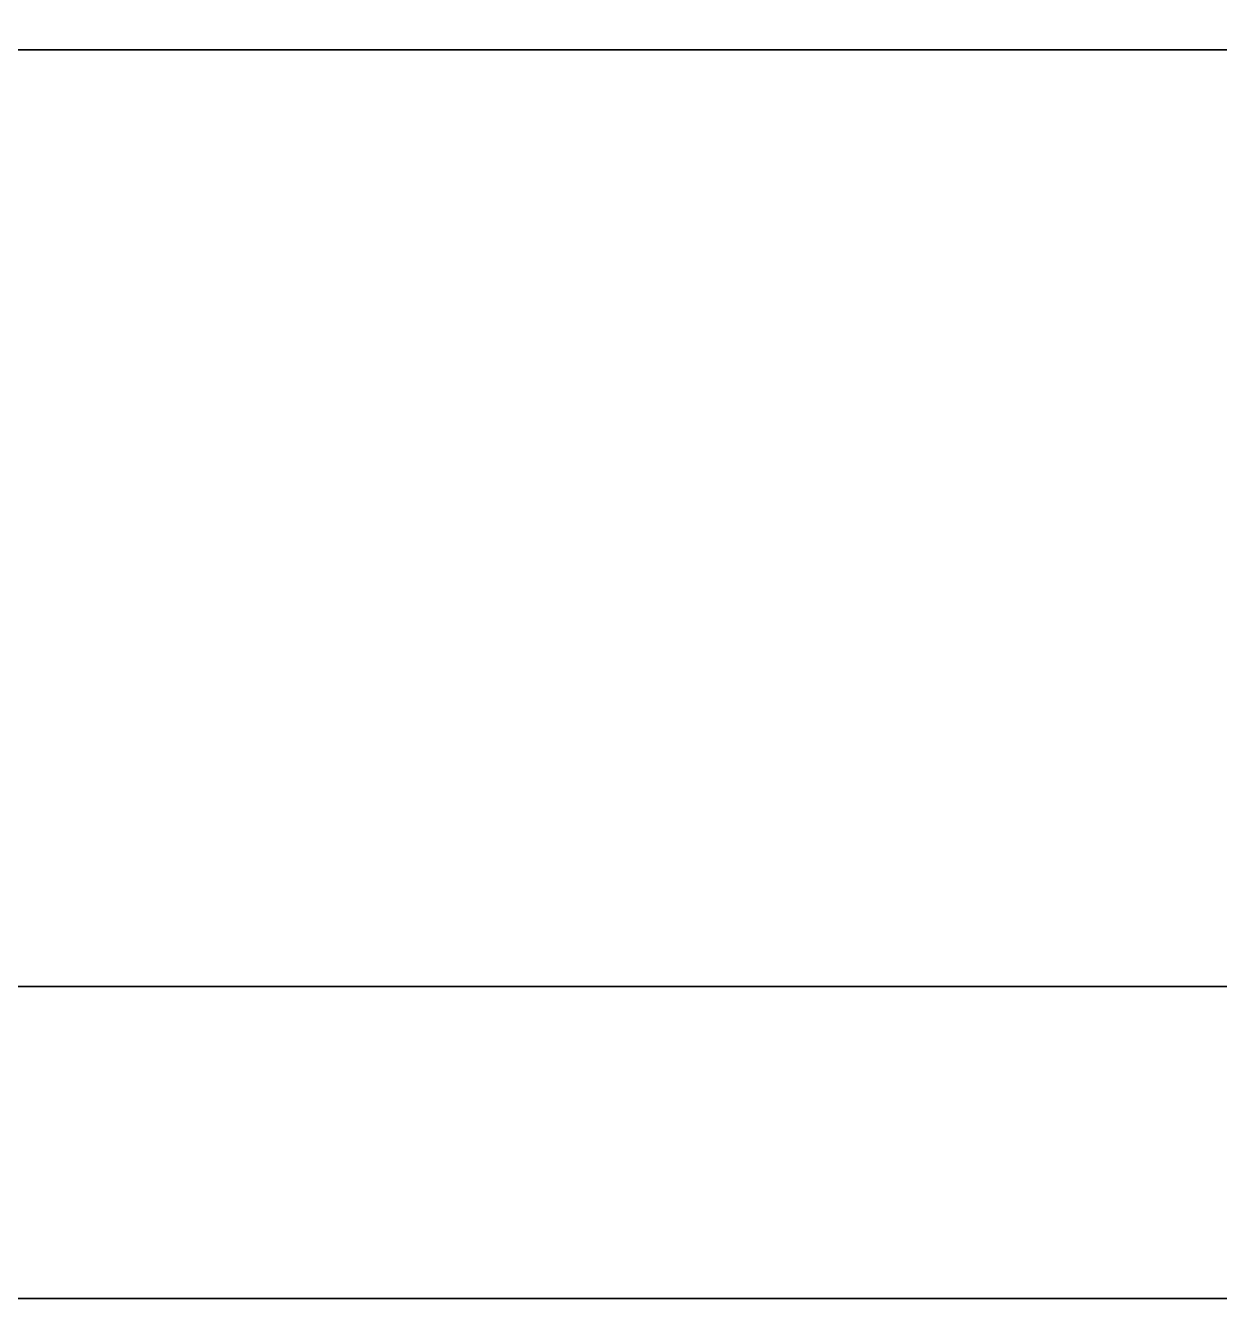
# Model space of a CAD drawing. Header units: millimetres. Extents: x 28767 to 29953, y 4149 to 4989.
# Drawn here: x 29646.5 to 29723.1, y 4149.4 to 4231 of the extents above; entities that cross this region are included whole.
import ezdxf

# ---------------------------------------------------------------- set-up
doc = ezdxf.new("R2010")
doc.units = ezdxf.units.MM
doc.layers.get('0').update_dxf_attribs({"lineweight": 35})

msp = doc.modelspace()

# ---------------------------------------------------------------- linework, layer by layer
for points in [[(28766.64220885767, 4149.433499152463), (29952.64220885767, 4149.433499152463), (29952.64220885767, 4989.433499152463), (28766.64220885767, 4989.433499152463)], [(28846.64220885767, 4169.433499152463), (29932.64220885767, 4169.433499152463), (29932.64220885767, 4969.433499152463), (28846.64220885767, 4969.433499152463)], [(29412.64220885767, 4169.433499152463), (29932.64220885767, 4169.433499152463), (29932.64220885767, 4229.433499152463), (29412.64220885767, 4229.433499152463)]]:
    msp.add_lwpolyline(points, close=True)

doc.saveas('drawing.dxf')
